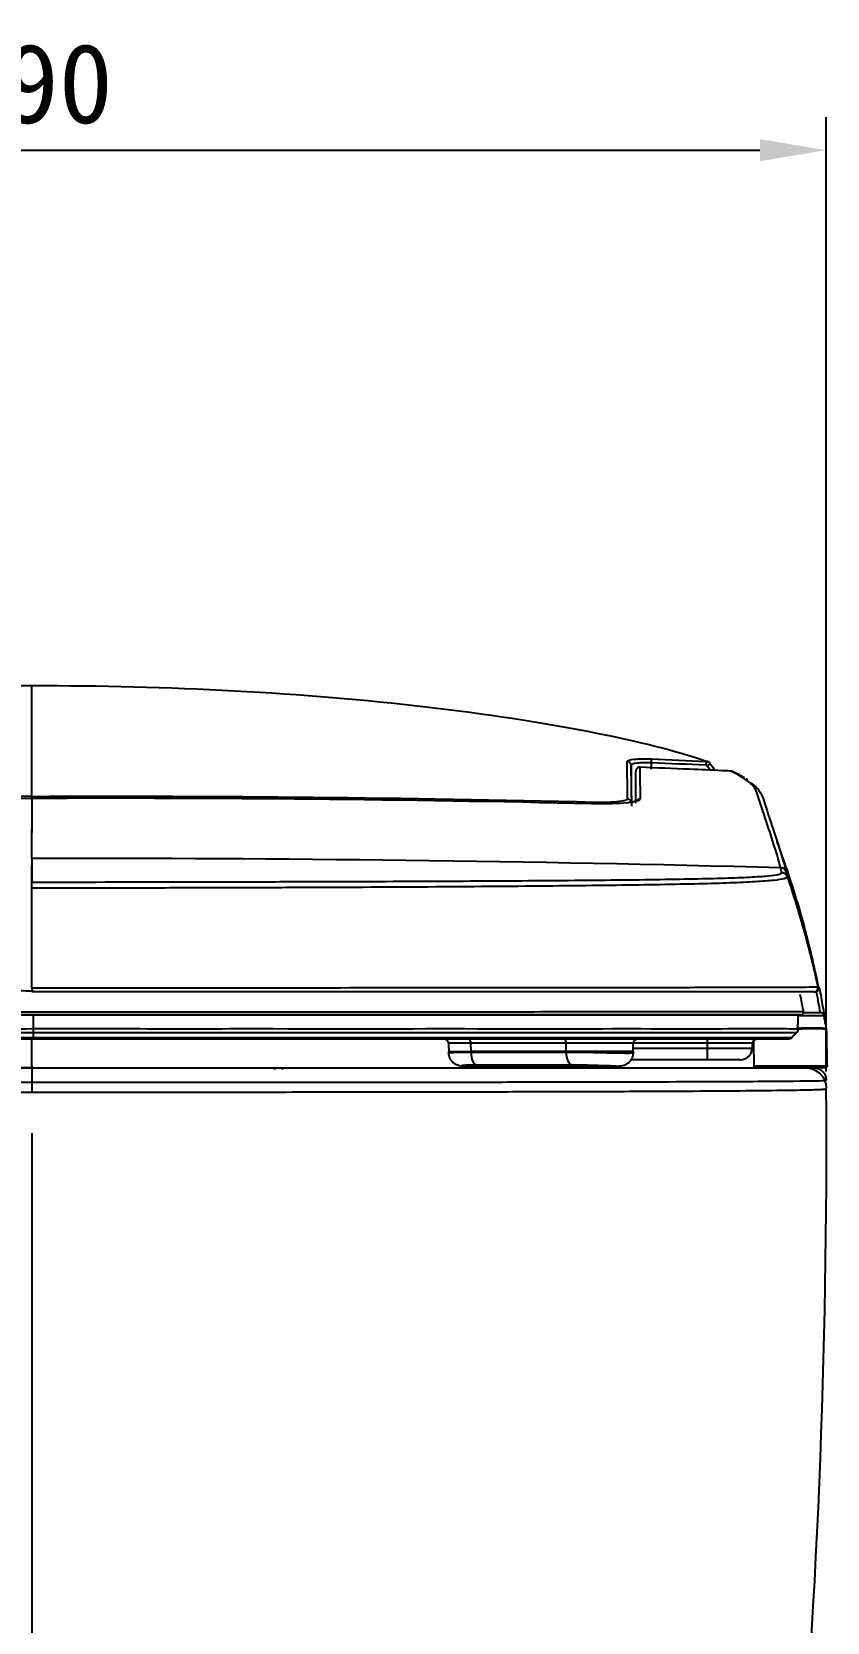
# Model space of a CAD drawing. Header units: millimetres. Extents: x 5 to 3846, y 5 to 2747.
# Drawn here: x 2595.6 to 2790.9, y 1058.2 to 1448.4 of the extents above; entities that cross this region are included whole.
import ezdxf

# ---------------------------------------------------------------- set-up
doc = ezdxf.new("R2010")
doc.units = ezdxf.units.MM
doc.layers.get('0').update_dxf_attribs({"color": 255})
doc.dimstyles.new('ISO-25', dxfattribs={"dimtxt": 2.5, "dimasz": 2.5, "dimexe": 1.25, "dimexo": 0.625, "dimtad": 1, "dimdsep": 46, "dimtxsty": 'Standard', "dimcen": 2.5, "dimadec": 0, "dimazin": 0, "dimtfac": 1, "dimtmove": 0, "dimatfit": 3, "dimfxl": 1, "dimarcsym": 0})

# ---------------------------------------------------------------- blocks, each defined once
blk = doc.blocks.new('*D193')
at = {"color": 3, "lineweight": -2, "transparency": 16777216}
for p, q in [((2400.59, 1193.28), (2400.59, 1427.47)), ((2790.62, 1193.27), (2790.62, 1427.47)), ((2416.84, 1419.35), (2774.37, 1419.35))]:
    blk.add_line(p, q, dxfattribs=at)
at = {"color": 3, "transparency": 16777216}
for points in [[(2416.84, 1422.05), (2416.84, 1416.64), (2400.59, 1419.35)], [(2774.37, 1422.05), (2774.37, 1416.64), (2790.62, 1419.35)]]:
    blk.add_solid(points, dxfattribs=at)
at = {"layer": 'DEFPOINTS', "color": 0, "transparency": 16777216}
for p in [(2790.62, 1419.35), (2400.59, 1189.21), (2790.62, 1189.21)]:
    blk.add_point(p, dxfattribs=at)
at = {"color": 3, "transparency": 16777216, "insert": (2595.61, 1435.6), "char_height": 19.5, "attachment_point": 5}
blk.add_mtext('390', dxfattribs=at)

msp = doc.modelspace()

# ---------------------------------------------------------------- linework, layer by layer
at = {"linetype": 'Continuous'}
for p, q in [((2744.89, 1267.94), (2744.89, 1267.95)), ((2767.04, 1267.02), (2767.04, 1267.03)), ((2595.61, 1213.85), (2595.61, 1213.15)), ((2595.61, 1213.85), (2595.61, 1213.15)), ((2595.61, 1212.85), (2595.61, 1213.15)), ((2595.61, 1212.85), (2595.61, 1213.15)), ((2783.66, 1203.43), (2783.66, 1203.43)), ((2783.72, 1203.82), (2783.71, 1203.81)), ((2790.65, 1203.54), (2790.65, 1203.53)), ((2595.61, 1194.71), (2595.61, 1201.2)), ((2595.61, 1194.71), (2595.61, 1201.2)), ((2781.05, 1201.2), (2595.99, 1201.2)), ((2697.9, 1198.26), (2697.9, 1197.66)), ((2703.4, 1198.2), (2703.4, 1198.08)), ((2726.79, 1198.2), (2703.4, 1198.2)), ((2703.4, 1198.08), (2726.79, 1198.08)), ((2703.43, 1198.2), (2703.41, 1200.22)), ((2743.26, 1200.22), (2726.79, 1200.22)), ((2726.81, 1198.19), (2726.79, 1200.22)), ((2726.79, 1198.2), (2726.79, 1198.08)), ((2743.29, 1198.2), (2726.79, 1198.2)), ((2743.25, 1199.05), (2761.52, 1199.05)), ((2761.52, 1200.26), (2743.27, 1200.26)), ((2743.29, 1197.66), (2743.29, 1198.26)), ((2761.52, 1200.26), (2761.52, 1201.2)), ((2761.52, 1199.05), (2761.52, 1200.26)), ((2761.52, 1196.2), (2761.52, 1199.05)), ((2403.6, 1194.2), (2595.62, 1194.2)), ((2405.59, 1194.2), (2595.61, 1194.2)), ((2595.61, 1194.71), (2595.61, 1194.2)), ((2595.61, 1194.71), (2595.61, 1194.2)), ((2595.61, 1194.2), (2595.61, 1188.17)), ((2702.14, 1194.64), (2739.03, 1194.64)), ((2727.91, 1194.39), (2704.52, 1194.39)), ((2728.29, 1194.88), (2704.9, 1194.88)), ((2761.52, 1196.2), (2742.76, 1196.2)), ((2655.24, 1193.79), (2655.24, 1193.9)), ((2657.11, 1193.9), (2657.11, 1193.79))]:
    msp.add_line(p, q, dxfattribs=at)
msp.add_arc((2744.85, 1266.95), 1, 87.8066, 180.341, dxfattribs=at)
at = {"linetype": 'Continuous', "extrusion": (-0.000129062, 0, -1)}
msp.add_arc((-2781.15, 1202.7, -0.27), 1.5, 228.3357, 269.9541, dxfattribs=at)
at = {"linetype": 'Continuous', "extrusion": (0, 0, -1)}
for centre, radius, start, end in [((-2785.62, 1189.2), 5, 90.1837, 179.9582), ((-2787.63, 1191.2), 3, 90.1746, 179.9159), ((-2790.31, 1194.7), 0.5, 179, 270), ((-2790.37, 1194.7), 0.5, 178.1058, 270.0002)]:
    msp.add_arc(centre, radius, start, end, dxfattribs=at)
msp.add_arc((811.73, 1175.06), 1978.95, 349.19875, 0.40947)
at = {"linetype": 'Continuous'}
for centre, major_axis, ratio, start_param, end_param in [((2761.1, 1268.49), (-0.046, -0.999), 0.001624, 3.561529, 4.67752), ((2761.38, 1268.26), (0.804, 0.594), 0.028082, 0.000191, 1.550066), ((2761.38, 1268.26), (0.804, 0.594), 0.028082, 6.008169, 6.283403), ((2744.85, 1266.95), (1, 0.006), 0.990937, 1.524991, 3.1532), ((2741.78, 1259.23), (-1, -0.006), 0.99371, 3.28043, 4.660628), ((2744.88, 1259.14), (-1, -0.004), 0.993727, 4.672192, 5.688302), ((2779.37, 1241.86), (1.46, 0.36), 0.999502, 0.084822, 1.301142), ((2787.86, 1213.85), (0, -1), 0.999997, 0, 1.762943), ((2784.37, 1207.9), (0, 0.7), 1, 3.249544, 4.961004), ((2789.12, 1206.77), (0, 1), 1, 4.88426, 6.283185), ((2789.17, 1206.77), (0, 1), 0.999998, 4.878605, 6.283185), ((2788.65, 1203.5), (2, 0), 1, 0.017453, 0.161804), ((2788.65, 1203.5), (-1.97, -0.32), 0.99875, 2.998229, 3.142659), ((2696.92, 1200.2), (0, 1), 1, 4.739681, 6.28301), ((2702.91, 1200.2), (0, 1), 0.5, 4.729842, 6.283185), ((2705, 1198.08), (0, 3.2), 0.5, 1.570796, 3.080192), ((2726.29, 1200.2), (0, 1), 0.5, 4.729842, 6.283185), ((2728.39, 1198.08), (0, -3.2), 0.5, 4.712389, 6.221784), ((2727.06, 1198.2), (0, 0.5), 0.5, 1.58825, 3.141592), ((2744.27, 1200.2), (0, -1), 1, 3.141785, 4.712725), ((2769.49, 1199.2), (0, -3), 0.999999, 6.282541, 7.789558), ((2773.54, 1200.2), (0, 1), 0.999999, 0.002026, 1.543788), ((2772.89, 1194.7), (0, 0.5), 0.106638, 3.141593, 4.729842)]:
    msp.add_ellipse(centre, major_axis=major_axis, ratio=ratio, start_param=start_param, end_param=end_param, dxfattribs=at)
for points, knots in [([(2595.61, 1287.89), (2587.2, 1287.92), (2578.84, 1287.83), (2562.18, 1287.42), (2553.9, 1287.09), (2537.72, 1286.22), (2529.77, 1285.68), (2514.19, 1284.37), (2506.52, 1283.61), (2491.68, 1281.89), (2484.57, 1280.94), (2471, 1278.88), (2464.63, 1277.77), (2452.89, 1275.49), (2447.5, 1274.3), (2437.82, 1271.86), (2433.6, 1270.62), (2430.07, 1269.4)], [0, 0, 0, 0, 0.125, 0.125, 0.25, 0.25, 0.375, 0.375, 0.5, 0.5, 0.625, 0.625, 0.75, 0.75, 0.875, 0.875, 1, 1, 1, 1]), ([(2761.14, 1269.4), (2754.07, 1271.85), (2744.42, 1274.3), (2720.68, 1278.93), (2707.16, 1281), (2677.45, 1284.45), (2661.72, 1285.78), (2629.03, 1287.54), (2612.44, 1287.95), (2595.61, 1287.89)], [0, 0, 0, 0, 0.25, 0.25, 0.5, 0.5, 0.75, 0.75, 1, 1, 1, 1]), ([(2595.61, 1286.86), (2595.61, 1286.88), (2595.61, 1286.89), (2595.61, 1286.91), (2595.61, 1286.92), (2595.61, 1286.94), (2595.61, 1286.94), (2595.61, 1286.96), (2595.61, 1286.96), (2595.61, 1286.97), (2595.61, 1286.97), (2595.61, 1286.97)], [0, 0, 0, 0, 0.201176, 0.201176, 0.402352, 0.402352, 0.60352, 0.60352, 0.804688, 0.804688, 1, 1, 1, 1]), ([(2595.61, 1286.88), (2595.61, 1286.89), (2595.61, 1286.89), (2595.61, 1286.91), (2595.61, 1286.92), (2595.61, 1286.94), (2595.61, 1286.94), (2595.61, 1286.96), (2595.61, 1286.96), (2595.61, 1286.97), (2595.61, 1286.97), (2595.61, 1286.97), (2595.61, 1286.96), (2595.61, 1286.96), (2595.61, 1286.95), (2595.61, 1286.95)], [0, 0, 0, 0, 0.076139, 0.076139, 0.241484, 0.241484, 0.406821, 0.406821, 0.572159, 0.572159, 0.737506, 0.737506, 0.902869, 0.902869, 1, 1, 1, 1]), ([(2595.61, 1286.8), (2595.61, 1286.81), (2595.61, 1286.82), (2595.61, 1286.84), (2595.61, 1286.85), (2595.61, 1286.87), (2595.61, 1286.88), (2595.61, 1286.89), (2595.61, 1286.9), (2595.61, 1286.9), (2595.61, 1286.9), (2595.61, 1286.9)], [0, 0, 0, 0, 0.200176, 0.200176, 0.400353, 0.400353, 0.600521, 0.600521, 0.800689, 0.800689, 1, 1, 1, 1]), ([(2595.61, 1286.8), (2595.61, 1286.81), (2595.61, 1286.82), (2595.61, 1286.84), (2595.61, 1286.85), (2595.61, 1286.87), (2595.61, 1286.88), (2595.61, 1286.89), (2595.61, 1286.9), (2595.61, 1286.9), (2595.61, 1286.9), (2595.61, 1286.9)], [0, 0, 0, 0, 0.200176, 0.200176, 0.400353, 0.400353, 0.600521, 0.600521, 0.800689, 0.800689, 1, 1, 1, 1]), ([(2741.77, 1269.41), (2741.77, 1269.63), (2742.41, 1269.82), (2744.6, 1270.03), (2746.13, 1270.06), (2747.7, 1270)], [0, 0, 0, 0, 0.5, 0.5, 1, 1, 1, 1]), ([(2747.66, 1269.04), (2746.36, 1269.1), (2745.07, 1269.06), (2743.26, 1268.84), (2742.73, 1268.65), (2742.74, 1268.44)], [0, 0, 0, 0, 0.5, 0.5, 1, 1, 1, 1]), ([(2742.91, 1258.43), (2742.9, 1258.93), (2742.84, 1262.27), (2742.78, 1265.6), (2742.74, 1268.44)], [0, 0, 0, 0, 0.150356, 1, 1, 1, 1]), ([(2761.1, 1268.44), (2761.1, 1268.44), (2761.11, 1268.44), (2761.15, 1268.44), (2761.19, 1268.43), (2761.26, 1268.4), (2761.3, 1268.38), (2761.35, 1268.33), (2761.36, 1268.31), (2761.38, 1268.3)], [0, 0, 0, 0, 0.034675, 0.034675, 0.394406, 0.394406, 0.780106, 0.780106, 1, 1, 1, 1]), ([(2767.04, 1267.02), (2766.38, 1267.05), (2765.71, 1267.08), (2762.38, 1267.23), (2759.72, 1267.34), (2753, 1267.62), (2748.94, 1267.78), (2744.89, 1267.94)], [0, 0, 0, 0, 0.090182, 0.090182, 0.450913, 0.450913, 1, 1, 1, 1]), ([(2779.41, 1243.36), (2779.06, 1244.81), (2778.26, 1247.49), (2776.36, 1253.37), (2775.61, 1255.64), (2774.54, 1258.87), (2774.33, 1259.53), (2773.89, 1260.9), (2773.71, 1261.6), (2772.99, 1263.05), (2772.37, 1263.8), (2770.3, 1265.37), (2768.87, 1266.18), (2767.04, 1267.02)], [0, 0, 0, 0, 0.5, 0.5, 0.75, 0.75, 0.8125, 0.8125, 0.875, 0.875, 0.9375, 0.9375, 1, 1, 1, 1]), ([(2767.62, 1266.89), (2767.58, 1266.91), (2767.55, 1266.92), (2767.37, 1266.99), (2767.21, 1267.02), (2767.04, 1267.02)], [0, 0, 0, 0, 0.189673, 0.189673, 1, 1, 1, 1]), ([(2770.55, 1265.37), (2769.83, 1265.83), (2768.78, 1266.34), (2767.69, 1266.84), (2767.57, 1266.9)], [0, 0, 0, 0, 0.892403, 1, 1, 1, 1]), ([(2771.85, 1264.29), (2772.11, 1264.11), (2772.36, 1263.93), (2773.65, 1262.93), (2774.29, 1262.14), (2775.05, 1260.64), (2775.23, 1259.94), (2775.67, 1258.57), (2775.88, 1257.91), (2776.95, 1254.67), (2777.71, 1252.4), (2779.63, 1246.5), (2780.43, 1243.81), (2780.79, 1242.34)], [0, 0, 0, 0, 0.014374, 0.014374, 0.080082, 0.080082, 0.14579, 0.14579, 0.211499, 0.211499, 0.474333, 0.474333, 1, 1, 1, 1]), ([(2595.61, 1260.24), (2595.61, 1260.34), (2595.61, 1260.43), (2595.61, 1260.59), (2595.61, 1260.66), (2595.61, 1260.76), (2595.61, 1260.8), (2595.61, 1260.81)], [0, 0, 0, 0, 0.326535, 0.326535, 0.655565, 0.655565, 1, 1, 1, 1]), ([(2595.61, 1260.24), (2595.61, 1260.34), (2595.61, 1260.43), (2595.61, 1260.59), (2595.61, 1260.66), (2595.61, 1260.76), (2595.61, 1260.8), (2595.61, 1260.81)], [0, 0, 0, 0, 0.326535, 0.326535, 0.655565, 0.655565, 1, 1, 1, 1]), ([(2742.79, 1259.34), (2742.5, 1259.3), (2742.17, 1259.26), (2739.73, 1258.99), (2736.58, 1258.9), (2733.12, 1258.98)], [0, 0, 0, 0, 0.146911, 0.146911, 1, 1, 1, 1]), ([(2733.6, 1259.42), (2736.03, 1259.36), (2738.26, 1259.43), (2741.11, 1259.76), (2741.83, 1260), (2741.83, 1260.27)], [0, 0, 0, 0, 0.5, 0.5, 1, 1, 1, 1]), ([(2744.11, 1259.73), (2744.12, 1259.72), (2744.12, 1259.69), (2743.76, 1259.57), (2743.24, 1259.43), (2742.66, 1259.35), (2742.57, 1259.34)], [0, 0, 0, 0, 0.104641, 0.451756, 0.913398, 1, 1, 1, 1]), ([(2788.74, 1214.05), (2788.55, 1215), (2788.11, 1217.14), (2787.38, 1220.37), (2786.55, 1223.87), (2785.52, 1227.9), (2784.32, 1232.32), (2782.91, 1237.07), (2781.27, 1242.16), (2779.9, 1245.97), (2778.83, 1249), (2778.57, 1249.72)], [0, 0, 0, 0, 0.103689, 0.226542, 0.33503, 0.427579, 0.539269, 0.648303, 0.763917, 0.944034, 1, 1, 1, 1]), ([(2595.61, 1239.79), (2607.76, 1239.79), (2619.71, 1239.81), (2637.35, 1239.84), (2643.18, 1239.85), (2654.75, 1239.88), (2660.49, 1239.89), (2677.19, 1239.94), (2687.75, 1239.98), (2707.76, 1240.07), (2717.25, 1240.13), (2734.26, 1240.25), (2741.9, 1240.33), (2752.02, 1240.47), (2755.16, 1240.52), (2760.86, 1240.64), (2763.44, 1240.7), (2768.05, 1240.84), (2770.08, 1240.92), (2773.59, 1241.1), (2775.08, 1241.19), (2777.44, 1241.41), (2778.31, 1241.53), (2779.47, 1241.79), (2779.71, 1241.94), (2779.71, 1242.09)], [0, 0, 0, 0, 0.125, 0.125, 0.1875, 0.1875, 0.25, 0.25, 0.375, 0.375, 0.5, 0.5, 0.625, 0.625, 0.6875, 0.6875, 0.75, 0.75, 0.8125, 0.8125, 0.875, 0.875, 0.9375, 0.9375, 1, 1, 1, 1]), ([(2781.09, 1241.07), (2781.1, 1240.9), (2780.86, 1240.74), (2779.71, 1240.45), (2778.83, 1240.31), (2776.46, 1240.06), (2774.97, 1239.95), (2771.44, 1239.75), (2769.39, 1239.65), (2764.75, 1239.48), (2762.16, 1239.4), (2756.42, 1239.26), (2753.25, 1239.2), (2743.06, 1239.02), (2735.36, 1238.92), (2718.22, 1238.75), (2708.66, 1238.67), (2688.49, 1238.54), (2677.84, 1238.49), (2661.01, 1238.42), (2655.22, 1238.4), (2643.56, 1238.37), (2637.68, 1238.35), (2625.83, 1238.32), (2619.85, 1238.31), (2607.8, 1238.3), (2601.69, 1238.29), (2595.61, 1238.29)], [0, 0, 0, 0, 0.0625, 0.0625, 0.125, 0.125, 0.1875, 0.1875, 0.25, 0.25, 0.3125, 0.3125, 0.375, 0.375, 0.5, 0.5, 0.625, 0.625, 0.75, 0.75, 0.8125, 0.8125, 0.875, 0.875, 0.9375, 0.9375, 1, 1, 1, 1]), ([(2781.09, 1241.07), (2781.04, 1241.23), (2780.96, 1241.38), (2780.75, 1241.65), (2780.63, 1241.76), (2780.34, 1241.95), (2780.19, 1242.01), (2779.95, 1242.07), (2779.88, 1242.08), (2779.78, 1242.09), (2779.74, 1242.09), (2779.71, 1242.09)], [0, 0, 0, 0, 0.275638, 0.275638, 0.551275, 0.551275, 0.826914, 0.826914, 0.942926, 0.942926, 1, 1, 1, 1]), ([(2781.09, 1241.07), (2781.83, 1238.87), (2782.55, 1236.64), (2783.92, 1232.14), (2784.58, 1229.87), (2786.45, 1223.13), (2787.57, 1218.67), (2788.58, 1214.07)], [0, 0, 0, 0, 0.25, 0.25, 0.5, 0.5, 1, 1, 1, 1]), ([(2595.61, 1238.29), (2595.61, 1238.45), (2595.61, 1238.62), (2595.61, 1238.94), (2595.61, 1239.09), (2595.61, 1239.35), (2595.61, 1239.47), (2595.61, 1239.65), (2595.61, 1239.71), (2595.61, 1239.77), (2595.61, 1239.79), (2595.61, 1239.79)], [0, 0, 0, 0, 0.216827, 0.216827, 0.433654, 0.433654, 0.650482, 0.650482, 0.867309, 0.867309, 1, 1, 1, 1]), ([(2595.61, 1238.29), (2595.61, 1238.45), (2595.61, 1238.62), (2595.61, 1238.94), (2595.61, 1239.09), (2595.61, 1239.35), (2595.61, 1239.47), (2595.61, 1239.65), (2595.61, 1239.71), (2595.61, 1239.77), (2595.61, 1239.79), (2595.61, 1239.79)], [0, 0, 0, 0, 0.216827, 0.216827, 0.433654, 0.433654, 0.650482, 0.650482, 0.867309, 0.867309, 1, 1, 1, 1]), ([(2595.61, 1213.85), (2595.61, 1217.08), (2595.61, 1220.31), (2595.61, 1228.46), (2595.61, 1233.37), (2595.61, 1238.29)], [0, 0, 0, 0, 0.396555, 0.396555, 1, 1, 1, 1]), ([(2595.61, 1213.85), (2595.61, 1217.08), (2595.61, 1220.31), (2595.61, 1228.46), (2595.61, 1233.37), (2595.61, 1238.29)], [0, 0, 0, 0, 0.396555, 0.396555, 1, 1, 1, 1]), ([(2595.61, 1213.85), (2608.33, 1213.85), (2620.85, 1213.86), (2639.31, 1213.86), (2645.42, 1213.86), (2657.53, 1213.87), (2663.54, 1213.87), (2681.03, 1213.88), (2692.1, 1213.88), (2713.04, 1213.9), (2722.97, 1213.91), (2740.77, 1213.93), (2748.76, 1213.94), (2759.36, 1213.96), (2762.64, 1213.97), (2768.61, 1213.98), (2771.3, 1213.99), (2778.54, 1214), (2782.27, 1214.02), (2786.04, 1214.04), (2786.98, 1214.04), (2788.25, 1214.06), (2788.54, 1214.06), (2788.58, 1214.07)], [0, 0, 0, 0, 0.125, 0.125, 0.1875, 0.1875, 0.25, 0.25, 0.375, 0.375, 0.5, 0.5, 0.625, 0.625, 0.6875, 0.6875, 0.75, 0.75, 0.875, 0.875, 0.9375, 0.9375, 1, 1, 1, 1]), ([(2787.61, 1212.85), (2787.63, 1212.85), (2787.66, 1212.85), (2787.81, 1212.87), (2787.92, 1212.9), (2788.13, 1212.99), (2788.22, 1213.06), (2788.38, 1213.22), (2788.45, 1213.31), (2788.55, 1213.51), (2788.58, 1213.62), (2788.61, 1213.84), (2788.61, 1213.96), (2788.58, 1214.07)], [0, 0, 0, 0, 0.04681, 0.04681, 0.244815, 0.244815, 0.433612, 0.433612, 0.622408, 0.622408, 0.811204, 0.811204, 1, 1, 1, 1]), ([(2788.58, 1214.07), (2788.58, 1214.07), (2788.58, 1214.07), (2788.59, 1214.07), (2788.59, 1214.07), (2788.6, 1214.07), (2788.61, 1214.07), (2788.66, 1214.06), (2788.7, 1214.06), (2788.74, 1214.05), (2788.74, 1214.05), (2788.75, 1214.05)], [0, 0, 0, 0, 0.010123, 0.010123, 0.050616, 0.050616, 0.212588, 0.212588, 0.860477, 0.860477, 1, 1, 1, 1]), ([(2788.88, 1213.94), (2789.28, 1212.1), (2789.55, 1210.56), (2790.03, 1207.78), (2790.16, 1206.93), (2790.15, 1206.93)], [0, 0, 0, 0, 0.414092, 0.414092, 1, 1, 1, 1]), ([(2406.93, 1208.07), (2406.93, 1208.07), (2406.94, 1208.07), (2406.94, 1208.07), (2406.93, 1208.07), (2406.93, 1208.07), (2406.92, 1208.07), (2407.51, 1208.06), (2408.12, 1208.06), (2409.89, 1208.05), (2411.05, 1208.04), (2415.33, 1208.02), (2419.22, 1208.01), (2429.09, 1207.99), (2435.16, 1208), (2448.92, 1207.99), (2456.65, 1207.99), (2469.52, 1207.99), (2474.06, 1207.99), (2483.4, 1207.98), (2488.22, 1207.98), (2503.1, 1207.98), (2513.57, 1207.98), (2535.69, 1207.97), (2547.22, 1207.97), (2570.41, 1207.97), (2582.15, 1207.97), (2600, 1207.97), (2606, 1207.97), (2617.84, 1207.97), (2623.7, 1207.97), (2641.13, 1207.97), (2652.54, 1207.97), (2674.89, 1207.98), (2685.49, 1207.98), (2700.55, 1207.98), (2705.43, 1207.98), (2714.9, 1207.98), (2719.52, 1207.99), (2732.68, 1207.99), (2740.59, 1207.99), (2754.72, 1208), (2761, 1208), (2771.35, 1208.01), (2775.46, 1208.02), (2781.62, 1208.04), (2783.67, 1208.06), (2784.96, 1208.07), (2785.04, 1208.07), (2785.06, 1208.07), (2785.05, 1208.07), (2785.05, 1208.07), (2785.05, 1208.07), (2785.05, 1208.07), (2785.04, 1208.08), (2785.04, 1208.08), (2785.04, 1208.08), (2785.04, 1208.08), (2785.04, 1208.08), (2785.04, 1208.08), (2785.05, 1208.06), (2785.02, 1208.24), (2784.94, 1208.64), (2784.69, 1209.97), (2784.51, 1210.91), (2784.26, 1212.15), (2784.26, 1212.16), (2784.25, 1212.17)], [0, 0, 0, 0, 0.035745, 0.035745, 0.057412, 0.057412, 0.079078, 0.079078, 0.100745, 0.100745, 0.122412, 0.122412, 0.165745, 0.165745, 0.209079, 0.209079, 0.252412, 0.252412, 0.274079, 0.274079, 0.295745, 0.295745, 0.339079, 0.339079, 0.382412, 0.382412, 0.425746, 0.425746, 0.447412, 0.447412, 0.469079, 0.469079, 0.512412, 0.512412, 0.555746, 0.555746, 0.577413, 0.577413, 0.599079, 0.599079, 0.642413, 0.642413, 0.685746, 0.685746, 0.72908, 0.72908, 0.772413, 0.772413, 0.79408, 0.79408, 0.815746, 0.815746, 0.85908, 0.85908, 0.945747, 0.945747, 0.967413, 0.967413, 0.97283, 0.97283, 0.978247, 0.978247, 0.98908, 0.98908, 0.999913, 0.999913, 1, 1, 1, 1]), ([(2595.99, 1213.05), (2593.68, 1213.06), (2589.14, 1213.07), (2584.12, 1213.09), (2581.42, 1213.11), (2580.94, 1213.11)], [0, 0, 0, 0, 0.460545, 0.904103, 1, 1, 1, 1]), ([(2787.61, 1212.85), (2787.56, 1212.85), (2787.27, 1212.85), (2786.01, 1212.85), (2785.08, 1212.85), (2782.59, 1212.85), (2781.03, 1212.85), (2777.35, 1212.85), (2775.23, 1212.85), (2770.43, 1212.85), (2767.75, 1212.85), (2761.82, 1212.85), (2758.55, 1212.85), (2748.01, 1212.85), (2740.06, 1212.85), (2722.35, 1212.85), (2712.47, 1212.85), (2691.63, 1212.85), (2680.62, 1212.85), (2663.21, 1212.85), (2657.23, 1212.85), (2645.18, 1212.85), (2639.1, 1212.85), (2620.73, 1212.85), (2608.27, 1212.85), (2595.61, 1212.85)], [0, 0, 0, 0, 0.0625, 0.0625, 0.125, 0.125, 0.1875, 0.1875, 0.25, 0.25, 0.3125, 0.3125, 0.375, 0.375, 0.5, 0.5, 0.625, 0.625, 0.75, 0.75, 0.8125, 0.8125, 0.875, 0.875, 1, 1, 1, 1]), ([(2789.17, 1207.77), (2789.18, 1207.77), (2789.05, 1208.58), (2788.64, 1210.88), (2788.48, 1211.78), (2788.26, 1212.83)], [0, 0, 0, 0, 0.679597, 0.679597, 1, 1, 1, 1]), ([(2784.37, 1207.2), (2784.37, 1207.2), (2784.37, 1207.2), (2784.37, 1207.2), (2784.37, 1207.2), (2784.37, 1207.2), (2784.36, 1207.2), (2784.36, 1207.2), (2784.37, 1207.2), (2784.37, 1207.2), (2784.37, 1207.2), (2784.37, 1207.2), (2784.38, 1207.2), (2784.37, 1207.2), (2784.3, 1207.2), (2783.48, 1207.2), (2782.76, 1207.2), (2780.79, 1207.2), (2779.53, 1207.2), (2774.96, 1207.2), (2770.87, 1207.2), (2760.6, 1207.2), (2754.35, 1207.2), (2740.27, 1207.2), (2732.4, 1207.2), (2719.28, 1207.2), (2714.68, 1207.2), (2705.23, 1207.2), (2700.36, 1207.2), (2685.34, 1207.2), (2674.77, 1207.2), (2652.46, 1207.2), (2641.07, 1207.2), (2623.68, 1207.2), (2617.82, 1207.2), (2606.01, 1207.2), (2600.01, 1207.2), (2582.2, 1207.2), (2570.47, 1207.2), (2547.33, 1207.2), (2535.82, 1207.2), (2513.75, 1207.2), (2503.3, 1207.2), (2488.45, 1207.2), (2483.65, 1207.2), (2474.33, 1207.2), (2469.81, 1207.2), (2456.97, 1207.2), (2449.27, 1207.2), (2435.57, 1207.2), (2429.53, 1207.2), (2419.72, 1207.2), (2415.85, 1207.2), (2411.62, 1207.2), (2410.47, 1207.2), (2408.74, 1207.2), (2408.14, 1207.2), (2407.59, 1207.2), (2407.61, 1207.2), (2407.61, 1207.2), (2407.61, 1207.2), (2407.62, 1207.2), (2407.61, 1207.2), (2407.61, 1207.2)], [0, 0, 0, 0, 0.000303, 0.000303, 0.005883, 0.005883, 0.028202, 0.028202, 0.117477, 0.117477, 0.162115, 0.162115, 0.184434, 0.184434, 0.206753, 0.206753, 0.229072, 0.229072, 0.251391, 0.251391, 0.296028, 0.296028, 0.340666, 0.340666, 0.385304, 0.385304, 0.407623, 0.407623, 0.429941, 0.429941, 0.474579, 0.474579, 0.519217, 0.519217, 0.541536, 0.541536, 0.563855, 0.563855, 0.608492, 0.608492, 0.65313, 0.65313, 0.697768, 0.697768, 0.720087, 0.720087, 0.742406, 0.742406, 0.787043, 0.787043, 0.831681, 0.831681, 0.876319, 0.876319, 0.898638, 0.898638, 0.920956, 0.920956, 0.943275, 0.943275, 0.965594, 0.965594, 1, 1, 1, 1]), ([(2408.21, 1207.2), (2408.21, 1207.2), (2408.21, 1207.2), (2408.23, 1207.2), (2408.31, 1207.2), (2409.62, 1207.2), (2411.64, 1207.2), (2416.17, 1207.2), (2417.94, 1207.2), (2422.02, 1207.2), (2424.34, 1207.2), (2432, 1207.2), (2438.03, 1207.2), (2451.89, 1207.2), (2459.82, 1207.2), (2476.96, 1207.2), (2486.2, 1207.2), (2501.06, 1207.2), (2506.21, 1207.2), (2516.71, 1207.2), (2522.04, 1207.2), (2538.31, 1207.2), (2549.5, 1207.2), (2566.8, 1207.2), (2572.66, 1207.2), (2584.33, 1207.2), (2590.16, 1207.2), (2595.99, 1207.2)], [0, 0, 0, 0, 0.036804, 0.036804, 0.093463, 0.093463, 0.20678, 0.20678, 0.263439, 0.263439, 0.320097, 0.320097, 0.433414, 0.433414, 0.546731, 0.546731, 0.660049, 0.660049, 0.716707, 0.716707, 0.773366, 0.773366, 0.886683, 0.886683, 0.943341, 0.943341, 1, 1, 1, 1]), ([(2595.99, 1207.2), (2607.94, 1207.2), (2619.7, 1207.2), (2637.05, 1207.2), (2642.79, 1207.2), (2654.17, 1207.2), (2659.84, 1207.2), (2676.41, 1207.2), (2686.9, 1207.2), (2706.81, 1207.2), (2716.31, 1207.2), (2733.52, 1207.2), (2741.28, 1207.2), (2751.69, 1207.2), (2754.96, 1207.2), (2760.99, 1207.2), (2763.74, 1207.2), (2771.2, 1207.2), (2775.15, 1207.2), (2779.52, 1207.2), (2780.72, 1207.2), (2782.52, 1207.2), (2783.13, 1207.2), (2783.71, 1207.2), (2783.76, 1207.2), (2783.77, 1207.2)], [0, 0, 0, 0, 0.11876, 0.11876, 0.17814, 0.17814, 0.237519, 0.237519, 0.356279, 0.356279, 0.475039, 0.475039, 0.593799, 0.593799, 0.653179, 0.653179, 0.712558, 0.712558, 0.831318, 0.831318, 0.890698, 0.890698, 0.950078, 0.950078, 1, 1, 1, 1]), ([(2790.1, 1206.94), (2790.1, 1206.95), (2788.23, 1206.95), (2784.61, 1206.93), (2784.25, 1206.93), (2783.87, 1206.93)], [0, 0, 0, 0, 0.904255, 0.904255, 1, 1, 1, 1]), ([(2790.13, 1206.93), (2790.12, 1206.93), (2790.12, 1206.93), (2790.11, 1206.94), (2790.11, 1206.94), (2790.1, 1206.94)], [0, 0, 0, 0, 0.398538, 0.398538, 1, 1, 1, 1]), ([(2790.1, 1206.94), (2790.12, 1206.81), (2790.15, 1206.69), (2790.26, 1206.02), (2790.36, 1205.46), (2790.45, 1204.91)], [0, 0, 0, 0, 0.18266, 0.18266, 1, 1, 1, 1]), ([(2790.45, 1204.91), (2790.43, 1205.03), (2790.38, 1205.31), (2790.3, 1205.84), (2790.22, 1206.33), (2790.14, 1206.82), (2790.13, 1206.93)], [0, 0, 0, 0, 0.283122, 0.610396, 0.91703, 1, 1, 1, 1]), ([(2790.15, 1206.93), (2790.15, 1206.93), (2790.15, 1206.93), (2790.15, 1206.93), (2790.14, 1206.93), (2790.13, 1206.93), (2790.13, 1206.93), (2790.13, 1206.93)], [0, 0, 0, 0, 0.095635, 0.095635, 0.478177, 0.478177, 1, 1, 1, 1]), ([(2408.27, 1203.82), (2408.26, 1203.82), (2408.25, 1203.82), (2408.28, 1203.82), (2408.3, 1203.82), (2408.77, 1203.81), (2409.23, 1203.8), (2411.23, 1203.8), (2413.34, 1203.81), (2421.96, 1203.82), (2430.81, 1203.82), (2453.81, 1203.81), (2467.93, 1203.82), (2500.07, 1203.82), (2518.04, 1203.82), (2546.54, 1203.82), (2556.28, 1203.82), (2576.04, 1203.81), (2585.99, 1203.79), (2595.99, 1203.82)], [0, 0, 0, 0, 0.145324, 0.145324, 0.188058, 0.188058, 0.230792, 0.230792, 0.316259, 0.316259, 0.487194, 0.487194, 0.65813, 0.65813, 0.829065, 0.829065, 0.914532, 0.914532, 1, 1, 1, 1]), ([(2595.99, 1202.77), (2586, 1202.74), (2576.07, 1202.77), (2556.34, 1202.77), (2546.62, 1202.77), (2518.16, 1202.77), (2500.22, 1202.77), (2468.15, 1202.77), (2454.06, 1202.77), (2431.12, 1202.77), (2422.3, 1202.77), (2413.72, 1202.77), (2411.63, 1202.76), (2409.65, 1202.76), (2409.2, 1202.77), (2408.74, 1202.78), (2408.73, 1202.77), (2408.72, 1202.77), (2408.72, 1202.77), (2408.72, 1202.77)], [0, 0, 0, 0, 0.098418, 0.098418, 0.196836, 0.196836, 0.393671, 0.393671, 0.590507, 0.590507, 0.787342, 0.787342, 0.88576, 0.88576, 0.934969, 0.934969, 0.984178, 0.984178, 1, 1, 1, 1]), ([(2595.99, 1203.82), (2606, 1203.82), (2615.95, 1203.82), (2635.71, 1203.81), (2645.45, 1203.82), (2673.95, 1203.81), (2691.93, 1203.82), (2724.06, 1203.81), (2738.18, 1203.82), (2761.18, 1203.81), (2770.03, 1203.82), (2778.66, 1203.82), (2780.79, 1203.82), (2782.76, 1203.81), (2783.21, 1203.81), (2783.68, 1203.82), (2783.71, 1203.82), (2783.73, 1203.82), (2783.72, 1203.82), (2783.72, 1203.82)], [0, 0, 0, 0, 0.087319, 0.087319, 0.174637, 0.174637, 0.349274, 0.349274, 0.523911, 0.523911, 0.698548, 0.698548, 0.785867, 0.785867, 0.829526, 0.829526, 0.873186, 0.873186, 1, 1, 1, 1]), ([(2783.27, 1202.77), (2783.27, 1202.77), (2783.27, 1202.77), (2783.26, 1202.77), (2783.24, 1202.78), (2782.78, 1202.77), (2782.34, 1202.76), (2780.39, 1202.77), (2778.27, 1202.77), (2769.69, 1202.78), (2760.87, 1202.77), (2737.94, 1202.78), (2723.84, 1202.77), (2691.77, 1202.77), (2673.83, 1202.77), (2645.37, 1202.77), (2635.65, 1202.77), (2615.92, 1202.78), (2605.99, 1202.77), (2596, 1202.77)], [0, 0, 0, 0, 0.002339, 0.002339, 0.052222, 0.052222, 0.102105, 0.102105, 0.201871, 0.201871, 0.401404, 0.401404, 0.600936, 0.600936, 0.800468, 0.800468, 0.900234, 0.900234, 1, 1, 1, 1]), ([(2783.66, 1203.43), (2783.66, 1203.43), (2783.66, 1203.43), (2783.62, 1203.29), (2783.44, 1202.93), (2783.29, 1202.81), (2783.26, 1202.78)], [0, 0, 0, 0, 0.000011, 0.00002, 0.766155, 1, 1, 1, 1]), ([(2783.28, 1202.75), (2783.31, 1202.77), (2783.46, 1202.89), (2783.65, 1203.22), (2783.79, 1203.58), (2783.76, 1203.79), (2783.76, 1203.82)], [0, 0, 0, 0, 0.088214, 0.482484, 0.919808, 1, 1, 1, 1]), ([(2783.65, 1203.95), (2784.29, 1203.97), (2784.9, 1203.99), (2788.71, 1204.11), (2790.59, 1204.06), (2790.63, 1203.82)], [0, 0, 0, 0, 0.148207, 0.148207, 1, 1, 1, 1]), ([(2783.71, 1203.81), (2783.71, 1203.79), (2783.71, 1203.67), (2783.68, 1203.58), (2783.67, 1203.46), (2783.66, 1203.45), (2783.66, 1203.44), (2783.66, 1203.43), (2783.66, 1203.43)], [0, 0, 0, 0, 0.017372, 0.114608, 0.316166, 0.737934, 0.994741, 1, 1, 1, 1]), ([(2790.65, 1203.53), (2790.61, 1203.76), (2788.73, 1203.81), (2784.96, 1203.74), (2784.4, 1203.73), (2783.81, 1203.71)], [0, 0, 0, 0, 0.861822, 0.861822, 1, 1, 1, 1]), ([(2790.45, 1204.91), (2790.47, 1204.8), (2790.49, 1204.68), (2790.55, 1204.32), (2790.59, 1204.07), (2790.63, 1203.82)], [0, 0, 0, 0, 0.316391, 0.316391, 1, 1, 1, 1]), ([(2790.63, 1203.82), (2790.63, 1203.82), (2790.62, 1203.85), (2790.65, 1203.8), (2790.67, 1203.77), (2790.68, 1203.8)], [0, 0, 0, 0, 0.678275, 0.678275, 1, 1, 1, 1]), ([(2790.65, 1203.53), (2790.68, 1201.91), (2790.71, 1200.28), (2790.76, 1197.34), (2790.78, 1196.03), (2790.81, 1194.71)], [0, 0, 0, 0, 0.552183, 0.552183, 1, 1, 1, 1]), ([(2409.88, 1201.63), (2409.88, 1201.63), (2409.87, 1201.63), (2409.88, 1201.63), (2409.9, 1201.63), (2410.3, 1201.63), (2410.73, 1201.63), (2412.66, 1201.63), (2414.72, 1201.63), (2423.19, 1201.63), (2431.93, 1201.63), (2454.72, 1201.63), (2468.75, 1201.63), (2500.64, 1201.63), (2518.53, 1201.63), (2546.87, 1201.63), (2556.59, 1201.63), (2576.17, 1201.63), (2586.04, 1201.63), (2596, 1201.63)], [0, 0, 0, 0, 0.165004, 0.165004, 0.206754, 0.206754, 0.248504, 0.248504, 0.332003, 0.332003, 0.499003, 0.499003, 0.666002, 0.666002, 0.833001, 0.833001, 0.9165, 0.9165, 1, 1, 1, 1]), ([(2595.99, 1201.2), (2586.07, 1201.2), (2576.24, 1201.2), (2556.74, 1201.2), (2547.05, 1201.2), (2518.82, 1201.2), (2501, 1201.2), (2469.26, 1201.2), (2455.3, 1201.2), (2432.66, 1201.2), (2423.99, 1201.2), (2415.62, 1201.2), (2413.59, 1201.2), (2411.72, 1201.2), (2411.32, 1201.2), (2410.94, 1201.2), (2410.93, 1201.2), (2410.93, 1201.2), (2410.93, 1201.2), (2410.93, 1201.2)], [0, 0, 0, 0, 0.099825, 0.099825, 0.199649, 0.199649, 0.399298, 0.399298, 0.598948, 0.598948, 0.798597, 0.798597, 0.898421, 0.898421, 0.948334, 0.948334, 0.998246, 0.998246, 1, 1, 1, 1]), ([(2595.99, 1201.63), (2615.9, 1201.63), (2635.76, 1201.63), (2673.54, 1201.63), (2691.4, 1201.63), (2723.31, 1201.63), (2737.3, 1201.63), (2760.08, 1201.63), (2768.8, 1201.63), (2777.28, 1201.63), (2779.36, 1201.63), (2781.26, 1201.63), (2781.68, 1201.63), (2782.08, 1201.63), (2782.11, 1201.63), (2782.11, 1201.63), (2782.11, 1201.63), (2782.11, 1201.63)], [0, 0, 0, 0, 0.198366, 0.198366, 0.396733, 0.396733, 0.595099, 0.595099, 0.793466, 0.793466, 0.892649, 0.892649, 0.942241, 0.942241, 0.991832, 0.991832, 1, 1, 1, 1]), ([(2697.92, 1197.89), (2697.87, 1197.91), (2698.07, 1197.95), (2698.93, 1198), (2699.92, 1198.04), (2701.05, 1198.06), (2702.21, 1198.08), (2703.02, 1198.08), (2703.4, 1198.08)], [0, 0, 0, 0, 0.278585, 0.454485, 0.614586, 0.758878, 0.887351, 1, 1, 1, 1]), ([(2697.9, 1197.9), (2697.91, 1197.65), (2697.96, 1197.16), (2698.21, 1196.47), (2698.63, 1195.86), (2699.37, 1195.18), (2700.56, 1194.73), (2701.58, 1194.61), (2702.14, 1194.64)], [0, 0, 0, 0, 0.101071, 0.210076, 0.327013, 0.451028, 0.716038, 1, 1, 1, 1]), ([(2703.41, 1200.22), (2700.93, 1200.22), (2699.04, 1200.22), (2698.05, 1200.22), (2697.93, 1200.22), (2697.93, 1200.22)], [0, 0, 0, 0, 0.752437, 0.752437, 1, 1, 1, 1]), ([(2697.96, 1198.19), (2697.96, 1198.19), (2698.08, 1198.19), (2699.08, 1198.19), (2700.93, 1198.19), (2703.43, 1198.19)], [0, 0, 0, 0, 0.247907, 0.247907, 1, 1, 1, 1]), ([(2726.79, 1200.22), (2726.22, 1200.22), (2725.64, 1200.22), (2722.75, 1200.22), (2720.44, 1200.22), (2715.68, 1200.22), (2713.23, 1200.22), (2710.7, 1200.22), (2710.63, 1200.22), (2708.17, 1200.22), (2705.79, 1200.22), (2703.41, 1200.22)], [0, 0, 0, 0, 0.074074, 0.074074, 0.37037, 0.37037, 0.685185, 0.685185, 0.694433, 0.694433, 1, 1, 1, 1]), ([(2726.79, 1198.08), (2727.49, 1198.08), (2729.05, 1198.07), (2731.93, 1198.03), (2735.67, 1197.95), (2739.33, 1197.87), (2741.99, 1197.83), (2743.09, 1197.86), (2743.27, 1197.89), (2743.28, 1197.9)], [0, 0, 0, 0, 0.103254, 0.229514, 0.378714, 0.59255, 0.755669, 0.918941, 1, 1, 1, 1]), ([(2726.81, 1198.19), (2729.31, 1198.19), (2732.34, 1198.19), (2737.89, 1198.19), (2740.34, 1198.19), (2742.72, 1198.19), (2743.22, 1198.19), (2743.22, 1198.19)], [0, 0, 0, 0, 0.374244, 0.374244, 0.748488, 0.748488, 1, 1, 1, 1]), ([(2739.03, 1194.64), (2739.59, 1194.61), (2740.62, 1194.73), (2741.82, 1195.18), (2742.56, 1195.86), (2742.97, 1196.47), (2743.23, 1197.16), (2743.28, 1197.65), (2743.29, 1197.9)], [0, 0, 0, 0, 0.284174, 0.549543, 0.673719, 0.790527, 0.899258, 1, 1, 1, 1]), ([(2772.55, 1200.26), (2772.55, 1200.26), (2772.55, 1200.26), (2772.54, 1200.26), (2771.35, 1200.26), (2767.3, 1200.26), (2764.43, 1200.26), (2761.52, 1200.26)], [0, 0, 0, 0, 0.000996, 0.000996, 0.500498, 0.500498, 1, 1, 1, 1]), ([(2761.52, 1199.05), (2764.37, 1199.05), (2767.25, 1199.05), (2771.29, 1199.05), (2772.48, 1199.05), (2772.48, 1199.05), (2772.48, 1199.05), (2772.48, 1199.05)], [0, 0, 0, 0, 0.499995, 0.499995, 0.999991, 0.999991, 1, 1, 1, 1]), ([(2772.94, 1194.71), (2772.92, 1196.03), (2772.9, 1197.34), (2772.86, 1199.41), (2772.85, 1200.16), (2772.83, 1200.9)], [0, 0, 0, 0, 0.637909, 0.637909, 1, 1, 1, 1]), ([(2595.61, 1194.2), (2612.87, 1194.2), (2629.73, 1194.2), (2654.45, 1194.2), (2662.64, 1194.2), (2678.35, 1194.2), (2685.92, 1194.2), (2707.81, 1194.2), (2721.42, 1194.2), (2739, 1194.2), (2744.43, 1194.2), (2754.44, 1194.2), (2759.02, 1194.2), (2771.07, 1194.2), (2777.01, 1194.2), (2782.66, 1194.2), (2783.94, 1194.2), (2785.39, 1194.2), (2785.36, 1194.2), (2785.53, 1194.2), (2785.62, 1194.2), (2785.62, 1194.2), (2785.62, 1194.2), (2785.62, 1194.2)], [0, 0, 0, 0, 0.119769, 0.119769, 0.179653, 0.179653, 0.239537, 0.239537, 0.359306, 0.359306, 0.41919, 0.41919, 0.479075, 0.479075, 0.598844, 0.598844, 0.658728, 0.658728, 0.718612, 0.718612, 0.95815, 0.95815, 1, 1, 1, 1]), ([(2595.62, 1194.2), (2603.95, 1194.2), (2612.23, 1194.2), (2628.68, 1194.2), (2636.89, 1194.2), (2660.86, 1194.2), (2676.07, 1194.2), (2697.72, 1194.2), (2704.67, 1194.2), (2717.8, 1194.2), (2724.03, 1194.2), (2735.78, 1194.2), (2741.34, 1194.2), (2751.6, 1194.2), (2756.25, 1194.2), (2764.65, 1194.2), (2768.4, 1194.2), (2774.97, 1194.2), (2777.78, 1194.2), (2784.59, 1194.2), (2787.08, 1194.2), (2787.49, 1194.2), (2787.48, 1194.2), (2787.5, 1194.2), (2787.51, 1194.2), (2787.54, 1194.2), (2787.55, 1194.2), (2787.6, 1194.2), (2787.62, 1194.2), (2787.63, 1194.2), (2787.63, 1194.2), (2787.63, 1194.2)], [0, 0, 0, 0, 0.059122, 0.059122, 0.118244, 0.118244, 0.236488, 0.236488, 0.29561, 0.29561, 0.354732, 0.354732, 0.413853, 0.413853, 0.472975, 0.472975, 0.532097, 0.532097, 0.591219, 0.591219, 0.709463, 0.709463, 0.739024, 0.739024, 0.768585, 0.768585, 0.827707, 0.827707, 0.945951, 0.945951, 1, 1, 1, 1]), ([(2704.9, 1194.88), (2704.48, 1194.88), (2703.62, 1194.88), (2702.25, 1194.84), (2701.32, 1194.78), (2701.02, 1194.71), (2701.08, 1194.67), (2701.45, 1194.65), (2701.88, 1194.64), (2702.14, 1194.64)], [0, 0, 0, 0, 0.123022, 0.248046, 0.496109, 0.621748, 0.747838, 0.874361, 1, 1, 1, 1]), ([(2739.03, 1194.64), (2738.77, 1194.64), (2738.16, 1194.65), (2737.03, 1194.67), (2735.7, 1194.71), (2733.78, 1194.78), (2731.84, 1194.84), (2730.16, 1194.87), (2729.19, 1194.88), (2728.59, 1194.88), (2728.29, 1194.88)], [0, 0, 0, 0, 0.125885, 0.252339, 0.37836, 0.50393, 0.751857, 0.835719, 0.917929, 1, 1, 1, 1]), ([(2769.42, 1196.2), (2769.46, 1196.2), (2769.49, 1196.2), (2769.48, 1196.2), (2768.62, 1196.2), (2765.69, 1196.2), (2763.62, 1196.2), (2761.52, 1196.2)], [0, 0, 0, 0, 0.075037, 0.075037, 0.537519, 0.537519, 1, 1, 1, 1]), ([(2772.94, 1194.71), (2777.83, 1194.71), (2782.41, 1194.71), (2788.93, 1194.71), (2790.81, 1194.71), (2790.81, 1194.71)], [0, 0, 0, 0, 0.5, 0.5, 1, 1, 1, 1]), ([(2790.81, 1194.71), (2790.8, 1194.71), (2790.8, 1194.71), (2790.83, 1194.71), (2790.85, 1194.71), (2790.86, 1194.71), (2790.86, 1194.71), (2790.86, 1194.71)], [0, 0, 0, 0, 0.623218, 0.623218, 0.972646, 0.972646, 1, 1, 1, 1]), ([(2595.62, 1190.59), (2587.2, 1190.59), (2578.85, 1190.59), (2562.24, 1190.59), (2553.95, 1190.6), (2529.75, 1190.61), (2514.38, 1190.61), (2492.51, 1190.63), (2485.47, 1190.64), (2472.17, 1190.66), (2465.86, 1190.67), (2453.95, 1190.69), (2448.31, 1190.7), (2437.88, 1190.73), (2433.13, 1190.75), (2424.56, 1190.78), (2420.73, 1190.8), (2414, 1190.84), (2411.09, 1190.86), (2404.02, 1190.93), (2401.35, 1190.98), (2400.75, 1191.05), (2400.76, 1191.06), (2400.74, 1191.08), (2400.73, 1191.09), (2400.7, 1191.12), (2400.68, 1191.14), (2400.63, 1191.19), (2400.61, 1191.21), (2400.6, 1191.21), (2400.6, 1191.21), (2400.6, 1191.21)], [0, 0, 0, 0, 0.057636, 0.057636, 0.115271, 0.115271, 0.230542, 0.230542, 0.288178, 0.288178, 0.345814, 0.345814, 0.403449, 0.403449, 0.461085, 0.461085, 0.51872, 0.51872, 0.576356, 0.576356, 0.691627, 0.691627, 0.720445, 0.720445, 0.749263, 0.749263, 0.806898, 0.806898, 0.922169, 0.922169, 1, 1, 1, 1]), ([(2790.63, 1191.21), (2790.63, 1191.21), (2790.63, 1191.21), (2790.62, 1191.21), (2790.6, 1191.19), (2790.55, 1191.14), (2790.53, 1191.12), (2790.5, 1191.09), (2790.49, 1191.08), (2790.47, 1191.06), (2790.48, 1191.05), (2789.88, 1190.98), (2787.21, 1190.93), (2780.14, 1190.86), (2777.23, 1190.84), (2770.5, 1190.8), (2766.67, 1190.78), (2758.1, 1190.75), (2753.35, 1190.73), (2742.93, 1190.7), (2737.29, 1190.69), (2725.37, 1190.67), (2719.06, 1190.66), (2705.77, 1190.64), (2698.73, 1190.63), (2676.85, 1190.61), (2661.48, 1190.61), (2637.28, 1190.6), (2628.99, 1190.59), (2612.38, 1190.59), (2604.03, 1190.59), (2595.62, 1190.59)], [0, 0, 0, 0, 0.057396, 0.057396, 0.175221, 0.175221, 0.234134, 0.234134, 0.263591, 0.263591, 0.293047, 0.293047, 0.410872, 0.410872, 0.469785, 0.469785, 0.528698, 0.528698, 0.587611, 0.587611, 0.646523, 0.646523, 0.705436, 0.705436, 0.764349, 0.764349, 0.882174, 0.882174, 0.941087, 0.941087, 1, 1, 1, 1]), ([(2595.61, 1188.17), (2578.08, 1188.17), (2560.94, 1188.18), (2535.82, 1188.19), (2527.5, 1188.2), (2511.51, 1188.22), (2503.79, 1188.23), (2488.92, 1188.25), (2481.77, 1188.27), (2468.03, 1188.3), (2461.59, 1188.32), (2449.58, 1188.36), (2444, 1188.38), (2433.71, 1188.44), (2428.97, 1188.46), (2416.46, 1188.56), (2410.24, 1188.63), (2404.15, 1188.76), (2402.71, 1188.8), (2401.41, 1188.87), (2401.12, 1188.89), (2400.85, 1188.94), (2400.85, 1188.96), (2400.68, 1189.13), (2400.6, 1189.21), (2400.59, 1189.21), (2400.59, 1189.21), (2400.59, 1189.21)], [0, 0, 0, 0, 0.119578, 0.119578, 0.179366, 0.179366, 0.239155, 0.239155, 0.298944, 0.298944, 0.358733, 0.358733, 0.418522, 0.418522, 0.47831, 0.47831, 0.597888, 0.597888, 0.657677, 0.657677, 0.687571, 0.687571, 0.717465, 0.717465, 0.956621, 0.956621, 1, 1, 1, 1]), ([(2790.62, 1189.21), (2790.62, 1189.21), (2790.62, 1189.21), (2790.62, 1189.21), (2790.53, 1189.13), (2790.36, 1188.96), (2790.36, 1188.94), (2790.09, 1188.89), (2789.8, 1188.87), (2788.5, 1188.8), (2787.07, 1188.76), (2780.98, 1188.63), (2774.76, 1188.56), (2762.25, 1188.46), (2757.51, 1188.44), (2747.22, 1188.38), (2741.64, 1188.36), (2729.63, 1188.32), (2723.19, 1188.3), (2709.45, 1188.27), (2702.29, 1188.25), (2687.42, 1188.23), (2679.71, 1188.22), (2663.72, 1188.2), (2655.39, 1188.19), (2630.27, 1188.18), (2613.14, 1188.17), (2595.61, 1188.17)], [0, 0, 0, 0, 0.043378, 0.043378, 0.282533, 0.282533, 0.312428, 0.312428, 0.342322, 0.342322, 0.402111, 0.402111, 0.521689, 0.521689, 0.581478, 0.581478, 0.641267, 0.641267, 0.701055, 0.701055, 0.760844, 0.760844, 0.820633, 0.820633, 0.880422, 0.880422, 1, 1, 1, 1]), ([(2595.61, 1178.17), (2595.61, 1131.03), (2595.61, 1084.57), (2595.61, 993.13), (2595.61, 948.12), (2595.61, 904.2)], [0, 0, 0, 0, 0.5, 0.5, 1, 1, 1, 1])]:
    msp.add_open_spline(points, degree=3, knots=knots, dxfattribs=at)
for points, degree in [([(2595.61, 1260.81), (2595.61, 1267.74), (2595.61, 1276.77), (2595.61, 1287.89)], 3), ([(2595.61, 1260.81), (2595.61, 1267.74), (2595.61, 1276.77), (2595.61, 1287.89)], 3), ([(2595.61, 1284.41), (2595.61, 1285.21), (2595.61, 1286), (2595.61, 1286.8)], 3), ([(2595.61, 1284.41), (2595.61, 1285.21), (2595.61, 1286), (2595.61, 1286.8)], 3), ([(2741.77, 1269.41), (2742.28, 1269.39), (2742.73, 1268.94), (2742.74, 1268.44)], 3), ([(2741.83, 1260.27), (2741.81, 1263), (2741.8, 1266.05), (2741.77, 1269.41)], 3), ([(2742.74, 1268.44), (2742.76, 1265.07), (2742.78, 1262.02), (2742.79, 1259.29)], 3), ([(2747.66, 1269.04), (2747.63, 1268.25), (2747.6, 1267.5)], 2), ([(2747.7, 1270), (2747.7, 1269.93), (2747.68, 1269.51), (2747.66, 1269.04)], 3), ([(2761.1, 1268.44), (2756.62, 1268.65), (2752.14, 1268.85), (2747.66, 1269.04)], 3), ([(2747.7, 1270), (2752.18, 1269.81), (2756.66, 1269.61), (2761.14, 1269.4)], 3), ([(2761.53, 1269.33), (2761.4, 1269.38), (2761.27, 1269.4), (2761.14, 1269.4)], 3), ([(2762.14, 1267.26), (2761.89, 1267.61), (2761.63, 1267.95), (2761.38, 1268.3)], 3), ([(2762.18, 1268.85), (2761.93, 1269.2), (2761.52, 1269.32)], 2), ([(2762.16, 1268.83), (2762.56, 1268.28), (2762.96, 1267.74), (2763.36, 1267.19)], 3), ([(2743.89, 1259.16), (2743.88, 1261.51), (2743.87, 1264.1), (2743.85, 1266.93)], 3), ([(2744.89, 1267.94), (2744.9, 1265.11), (2744.92, 1262.52), (2744.93, 1260.17)], 3), ([(2767.61, 1266.88), (2767.36, 1267.05), (2767.04, 1267.03)], 2), ([(2771.27, 1264.88), (2770.97, 1265.08)], 1), ([(2595.61, 1260.81), (2549.54, 1260.99), (2503.54, 1260.53), (2457.61, 1259.42)], 3), ([(2595.61, 1260.3), (2549.71, 1260.47), (2503.82, 1260.04), (2458.09, 1258.98)], 3), ([(2595.61, 1260.81), (2641.68, 1260.99), (2687.67, 1260.53), (2733.6, 1259.42)], 3), ([(2733.12, 1258.98), (2687.39, 1260.04), (2641.51, 1260.47), (2595.61, 1260.3)], 3), ([(2595.61, 1260.3), (2595.61, 1257.02), (2595.61, 1254.22), (2595.61, 1251.91)], 3), ([(2595.61, 1260.3), (2595.61, 1257.02), (2595.61, 1254.22), (2595.61, 1251.91)], 3), ([(2744.93, 1260.17), (2744.93, 1259.85), (2744.22, 1259.56), (2742.79, 1259.34)], 3), ([(2595.61, 1245.6), (2595.61, 1248.01), (2595.61, 1250.42), (2595.61, 1252.83)], 3), ([(2595.61, 1245.6), (2595.61, 1248.01), (2595.61, 1250.42), (2595.61, 1252.83)], 3), ([(2595.61, 1245.63), (2656.88, 1245.76), (2718.17, 1245.01), (2779.41, 1243.36)], 3), ([(2595.61, 1245.63), (2595.61, 1245.57)], 1), ([(2595.61, 1245.57), (2595.61, 1242.75), (2595.61, 1240.82), (2595.61, 1239.79)], 3), ([(2595.61, 1245.57), (2595.61, 1241.33), (2595.61, 1239.79)], 2), ([(2595.61, 1239.77), (2595.61, 1241.12), (2595.61, 1242.46), (2595.61, 1243.8)], 3), ([(2595.61, 1239.77), (2595.61, 1241.12), (2595.61, 1242.46), (2595.61, 1243.8)], 3), ([(2779.71, 1242.09), (2779.62, 1242.48), (2779.52, 1242.9), (2779.41, 1243.36)], 3), ([(2780.79, 1242.34), (2780.91, 1241.88), (2781.01, 1241.46), (2781.09, 1241.07)], 3), ([(2781.09, 1241.07), (2781.09, 1241.07), (2781.09, 1241.07), (2781.09, 1241.07)], 3), ([(2595.61, 1238.76), (2595.61, 1238.86), (2595.61, 1238.96), (2595.61, 1239.05)], 3), ([(2595.61, 1238.76), (2595.61, 1238.86), (2595.61, 1238.96), (2595.61, 1239.05)], 3), ([(2788.58, 1214.07), (2788.58, 1214.07), (2788.58, 1214.07), (2788.58, 1214.07)], 3), ([(2788.75, 1214.05), (2788.76, 1214.05), (2788.77, 1214.05), (2788.84, 1214.04)], 3), ([(2595.99, 1203.82), (2595.99, 1207.2)], 1), ([(2783.57, 1203.81), (2783.8, 1205.4), (2783.77, 1207.2)], 2), ([(2785.25, 1207.77), (2787.73, 1207.77), (2789.12, 1207.77), (2789.12, 1207.77)], 3), ([(2596, 1202.77), (2596, 1203.04), (2595.99, 1203.43), (2595.99, 1203.82)], 3), ([(2596, 1201.63), (2595.99, 1202.77)], 1), ([(2782.1, 1201.63), (2782.7, 1202.21), (2783.3, 1202.8)], 2), ([(2783.47, 1203.06), (2783.5, 1202.97), (2783.25, 1202.79)], 2), ([(2790.65, 1203.53), (2790.65, 1203.53)], 1), ([(2790.65, 1203.53), (2790.65, 1203.53), (2790.65, 1203.53), (2790.65, 1203.53)], 3), ([(2790.73, 1203.52), (2790.74, 1203.8)], 1), ([(2595.99, 1201.2), (2595.99, 1201.2), (2595.99, 1201.36), (2595.99, 1201.63)], 3), ([(2697.92, 1200.23), (2697.96, 1198.18)], 1), ([(2743.23, 1198.18), (2743.27, 1200.23)], 1), ([(2772.48, 1199.04), (2772.55, 1200.26)], 1), ([(2595.61, 1194.2), (2536.35, 1194.2), (2477.25, 1194.2), (2418.33, 1194.2)], 3), ([(2790.31, 1194.2), (2790.31, 1194.2), (2788.95, 1194.2), (2786.52, 1194.2)], 3)]:
    msp.add_open_spline(points, degree=degree, dxfattribs=at)
msp.add_point((2595.61, 1239.79), dxfattribs=at)

# ---------------------------------------------------------------- dimensions: what is measured, and where the dimension line sits
dim = msp.add_linear_dim(base=(2790.62, 1419.35), p1=(2400.59, 1189.21), p2=(2790.62, 1189.21), dimstyle='ISO-25', override={"dimscale": 6.5, "dimtxt": 3, "dimgap": 1, "dimdec": 0, "dimclrd": 3, "dimclre": 3, "dimclrt": 3, "dimtdec": 0})
dim.commit()
dim.dimension.update_dxf_attribs({"geometry": '*D193', "text_midpoint": (2595.61, 1435.6)})

doc.saveas('drawing.dxf')
